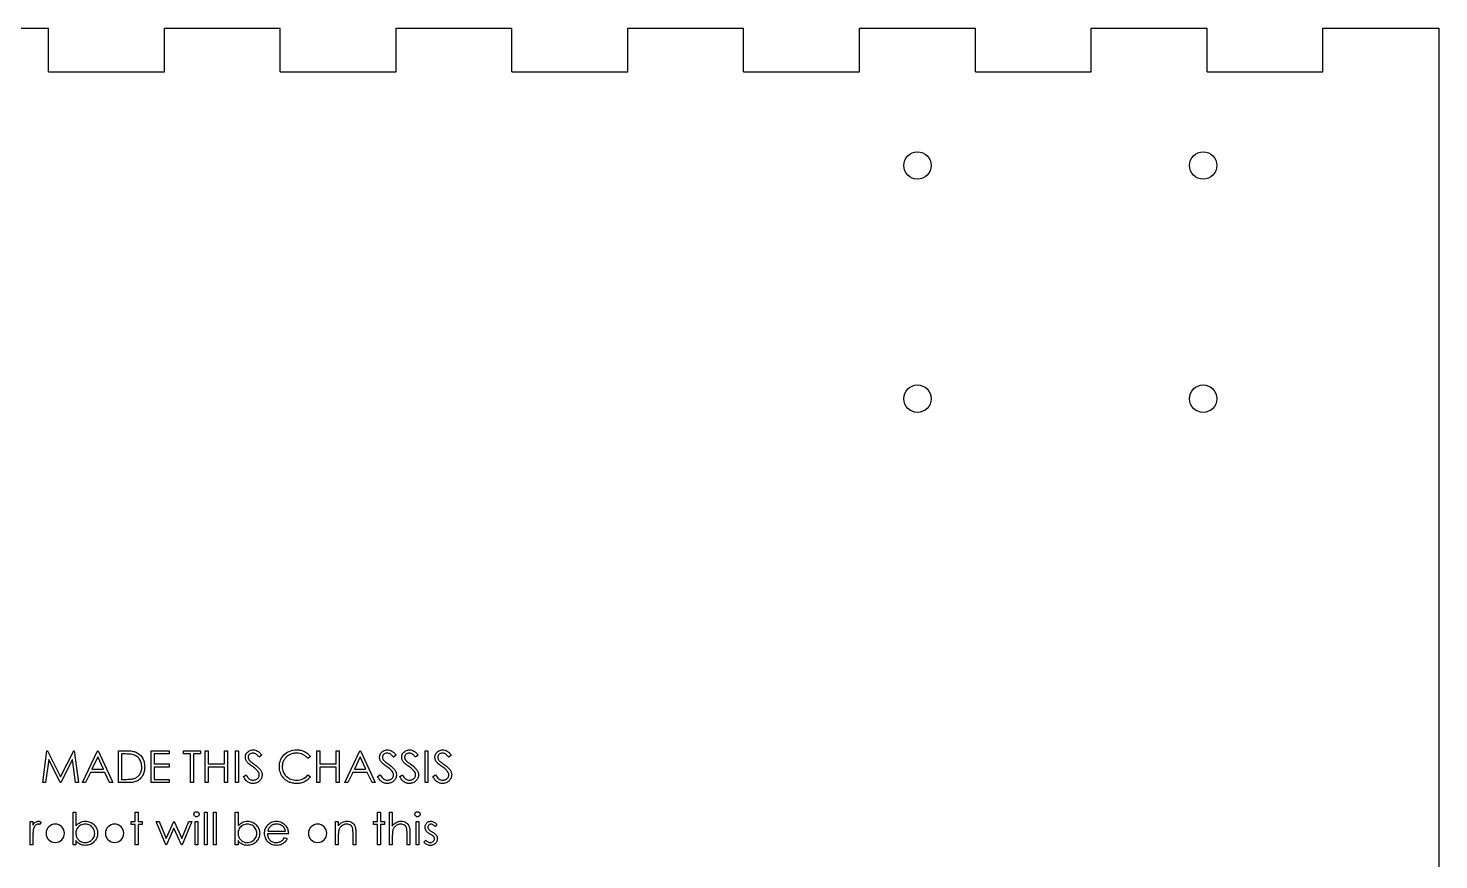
# Model space of a CAD drawing. Header units: inches. Extents: x 0 to 10.5, y -0.8 to 7.2.
# Drawn here: x 4.41 to 10.5, y 3.6 to 7.19 of the extents above; entities that cross this region are included whole.
import ezdxf

# ---------------------------------------------------------------- set-up
doc = ezdxf.new("R2010")
doc.units = ezdxf.units.IN
doc.header["$MEASUREMENT"] = 0

msp = doc.modelspace()

# ---------------------------------------------------------------- linework, layer by layer
at = {"color": 7, "linetype": 'Continuous', "lineweight": 25}
for p, q in [((4, 7.1875), (4.5, 7.1875)), ((4.5, 7), (4.5, 7.1875)), ((5, 7), (5, 7.1875)), ((5, 7.1875), (5.5, 7.1875)), ((5.5, 7), (5.5, 7.1875)), ((6, 7), (6, 7.1875)), ((6, 7.1875), (6.5, 7.1875)), ((6.5, 7), (6.5, 7.1875)), ((7, 7), (7, 7.1875)), ((7, 7.1875), (7.5, 7.1875)), ((7.5, 7), (7.5, 7.1875)), ((8, 7), (8, 7.1875)), ((8, 7.1875), (8.5, 7.1875)), ((8.5, 7), (8.5, 7.1875)), ((9, 7), (9, 7.1875)), ((9, 7.1875), (9.5, 7.1875)), ((9.5, 7), (9.5, 7.1875)), ((10, 7), (10, 7.1875)), ((10, 7.1875), (10.5, 7.1875)), ((10.5, 7.1875), (10.5, -0.1875)), ((4.5, 7), (5, 7)), ((5.5, 7), (6, 7)), ((6.5, 7), (7, 7)), ((7.5, 7), (8, 7)), ((8.5, 7), (9, 7)), ((9.5, 7), (10, 7))]:
    msp.add_line(p, q, dxfattribs=at)
at = {"color": 7, "linetype": 'Continuous'}
for p, q in [((4.5292, 3.7659), (4.5292, 3.7659)), ((4.7853, 3.7659), (4.7853, 3.7659)), ((5.6615, 3.7659), (5.6615, 3.7659))]:
    msp.add_line(p, q, dxfattribs=at)
at = {"color": 7, "linetype": 'Continuous', "flags": 128}
for points in [[(4.4752, 3.9325), (4.4934, 4.0703), (4.4934, 4.0703), (4.4952, 4.0703), (4.4952, 4.0703), (4.5521, 3.9572), (4.5521, 3.9572), (4.6088, 4.0703), (4.6088, 4.0703), (4.6106, 4.0703), (4.6106, 4.0703), (4.6289, 3.9325), (4.6289, 3.9325), (4.6165, 3.9325), (4.6165, 3.9325), (4.6033, 4.0317), (4.6033, 4.0317), (4.5536, 3.9325), (4.5536, 3.9325), (4.5508, 3.9325), (4.5508, 3.9325), (4.5008, 4.0319), (4.5008, 4.0319), (4.4877, 3.9325), (4.4877, 3.9325), (4.4752, 3.9325)], [(4.7137, 4.0703), (4.7773, 3.9325), (4.7773, 3.9325), (4.7639, 3.9325), (4.7639, 3.9325), (4.7435, 3.9767), (4.7435, 3.9767), (4.681, 3.9767), (4.681, 3.9767), (4.6601, 3.9325), (4.6601, 3.9325), (4.6466, 3.9325), (4.6466, 3.9325), (4.7119, 4.0703), (4.7119, 4.0703), (4.7137, 4.0703)], [(4.7127, 4.0434), (4.6877, 3.9908), (4.6877, 3.9908), (4.737, 3.9908), (4.737, 3.9908), (4.7127, 4.0434)], [(4.802, 3.9325), (4.802, 4.0703), (4.802, 4.0703), (4.8299, 4.0703), (4.8299, 4.0703), (4.8371, 4.0702), (4.8439, 4.07), (4.8501, 4.0696), (4.8559, 4.0691), (4.8611, 4.0684), (4.8657, 4.0675), (4.8699, 4.0665), (4.8736, 4.0653), (4.8736, 4.0653), (4.8783, 4.0634), (4.8828, 4.0612), (4.887, 4.0586), (4.891, 4.0557), (4.8946, 4.0525), (4.8981, 4.049), (4.9012, 4.0451), (4.9041, 4.041), (4.9067, 4.0365), (4.9089, 4.0319), (4.9108, 4.027), (4.9123, 4.022), (4.9136, 4.0167), (4.9144, 4.0112), (4.9149, 4.0055), (4.9151, 3.9997), (4.9151, 3.9997), (4.915, 3.9946), (4.9145, 3.9896), (4.9139, 3.9848), (4.9129, 3.9802), (4.9117, 3.9757), (4.9102, 3.9714), (4.9084, 3.9672), (4.9064, 3.9632), (4.9041, 3.9594), (4.9017, 3.9559), (4.8991, 3.9526), (4.8964, 3.9496), (4.8935, 3.9468), (4.8904, 3.9443), (4.8871, 3.942), (4.8837, 3.94), (4.8801, 3.9382), (4.8761, 3.9367), (4.8717, 3.9354), (4.867, 3.9344), (4.862, 3.9335), (4.8566, 3.933), (4.8508, 3.9326), (4.8447, 3.9325), (4.8447, 3.9325), (4.802, 3.9325)], [(4.8144, 3.9466), (4.8302, 3.9466), (4.8302, 3.9466), (4.837, 3.9467), (4.8433, 3.9469), (4.8491, 3.9471), (4.8543, 3.9475), (4.8589, 3.948), (4.863, 3.9486), (4.8666, 3.9493), (4.8696, 3.9501), (4.8696, 3.9501), (4.8734, 3.9515), (4.8769, 3.9531), (4.8803, 3.955), (4.8834, 3.9571), (4.8863, 3.9595), (4.889, 3.9621), (4.8916, 3.9649), (4.8939, 3.9681), (4.8959, 3.9714), (4.8977, 3.9749), (4.8993, 3.9786), (4.9005, 3.9824), (4.9015, 3.9865), (4.9022, 3.9907), (4.9026, 3.9951), (4.9027, 3.9997), (4.9027, 3.9997), (4.9026, 4.0045), (4.9021, 4.0092), (4.9014, 4.0136), (4.9003, 4.0179), (4.899, 4.022), (4.8973, 4.0259), (4.8954, 4.0297), (4.8931, 4.0332), (4.8906, 4.0366), (4.8879, 4.0396), (4.8849, 4.0424), (4.8817, 4.045), (4.8782, 4.0472), (4.8745, 4.0492), (4.8706, 4.0509), (4.8664, 4.0523), (4.8664, 4.0523), (4.863, 4.0532), (4.859, 4.054), (4.8545, 4.0546), (4.8494, 4.0552), (4.8439, 4.0556), (4.8378, 4.0559), (4.8312, 4.0561), (4.8241, 4.0562), (4.8241, 4.0562), (4.8144, 4.0562), (4.8144, 4.0562), (4.8144, 3.9466)], [(4.9434, 4.0703), (5.0211, 4.0703), (5.0211, 4.0703), (5.0211, 4.0562), (5.0211, 4.0562), (4.9557, 4.0562), (4.9557, 4.0562), (4.9557, 4.0138), (4.9557, 4.0138), (5.0211, 4.0138), (5.0211, 4.0138), (5.0211, 3.9996), (5.0211, 3.9996), (4.9557, 3.9996), (4.9557, 3.9996), (4.9557, 3.9466), (4.9557, 3.9466), (5.0211, 3.9466), (5.0211, 3.9466), (5.0211, 3.9325), (5.0211, 3.9325), (4.9434, 3.9325), (4.9434, 3.9325), (4.9434, 4.0703)], [(5.0829, 4.0562), (5.0829, 4.0703), (5.0829, 4.0703), (5.1554, 4.0703), (5.1554, 4.0703), (5.1554, 4.0562), (5.1554, 4.0562), (5.1253, 4.0562), (5.1253, 4.0562), (5.1253, 3.9325), (5.1253, 3.9325), (5.113, 3.9325), (5.113, 3.9325), (5.113, 4.0562), (5.113, 4.0562), (5.0829, 4.0562)], [(5.1766, 4.0703), (5.1889, 4.0703), (5.1889, 4.0703), (5.1889, 4.0138), (5.1889, 4.0138), (5.2596, 4.0138), (5.2596, 4.0138), (5.2596, 4.0703), (5.2596, 4.0703), (5.272, 4.0703), (5.272, 4.0703), (5.272, 3.9325), (5.272, 3.9325), (5.2596, 3.9325), (5.2596, 3.9325), (5.2596, 3.9996), (5.2596, 3.9996), (5.1889, 3.9996), (5.1889, 3.9996), (5.1889, 3.9325), (5.1889, 3.9325), (5.1766, 3.9325), (5.1766, 3.9325), (5.1766, 4.0703)], [(5.3073, 4.0703), (5.3197, 4.0703), (5.3197, 4.0703), (5.3197, 3.9325), (5.3197, 3.9325), (5.3073, 3.9325), (5.3073, 3.9325), (5.3073, 4.0703)], [(5.3409, 3.9591), (5.3525, 3.9661), (5.3525, 3.9661), (5.3558, 3.9607), (5.3593, 3.956), (5.3629, 3.9521), (5.3666, 3.9488), (5.3704, 3.9463), (5.3744, 3.9445), (5.3785, 3.9435), (5.3828, 3.9431), (5.3828, 3.9431), (5.3864, 3.9433), (5.3899, 3.9439), (5.3933, 3.9449), (5.3966, 3.9463), (5.3996, 3.948), (5.4022, 3.9501), (5.4045, 3.9524), (5.4064, 3.9549), (5.4078, 3.9577), (5.4089, 3.9605), (5.4095, 3.9634), (5.4098, 3.9665), (5.4098, 3.9665), (5.4094, 3.9699), (5.4085, 3.9733), (5.407, 3.9766), (5.4048, 3.98), (5.4048, 3.98), (5.4029, 3.9823), (5.4007, 3.9848), (5.3981, 3.9873), (5.3952, 3.9901), (5.3919, 3.9928), (5.3883, 3.9958), (5.3843, 3.9988), (5.38, 4.0019), (5.38, 4.0019), (5.3756, 4.0051), (5.3717, 4.008), (5.3683, 4.0107), (5.3653, 4.0131), (5.3626, 4.0154), (5.3605, 4.0174), (5.3587, 4.0191), (5.3574, 4.0207), (5.3574, 4.0207), (5.3556, 4.0231), (5.354, 4.0256), (5.3527, 4.0282), (5.3516, 4.0308), (5.3508, 4.0334), (5.3502, 4.0361), (5.3498, 4.0389), (5.3497, 4.0417), (5.3497, 4.0417), (5.35, 4.046), (5.3508, 4.0502), (5.3521, 4.0542), (5.354, 4.058), (5.3565, 4.0615), (5.3593, 4.0646), (5.3626, 4.0673), (5.3664, 4.0696), (5.3704, 4.0714), (5.3747, 4.0728), (5.3791, 4.0736), (5.3836, 4.0738), (5.3836, 4.0738), (5.3885, 4.0735), (5.3932, 4.0726), (5.3977, 4.071), (5.4021, 4.0688), (5.4043, 4.0675), (5.4065, 4.0658), (5.4087, 4.0639), (5.411, 4.0618), (5.4133, 4.0593), (5.4156, 4.0567), (5.418, 4.0537), (5.4204, 4.0505), (5.4204, 4.0505), (5.4092, 4.042), (5.4092, 4.042), (5.4071, 4.0446), (5.4052, 4.047), (5.4033, 4.0491), (5.4015, 4.051), (5.3998, 4.0526), (5.3981, 4.0541), (5.3965, 4.0553), (5.395, 4.0562), (5.392, 4.0578), (5.3889, 4.0588), (5.3857, 4.0595), (5.3823, 4.0597), (5.3823, 4.0597), (5.378, 4.0594), (5.3742, 4.0584), (5.3707, 4.0569), (5.3677, 4.0546), (5.3652, 4.052), (5.3635, 4.049), (5.3624, 4.0458), (5.3621, 4.0423), (5.3621, 4.0423), (5.3622, 4.04), (5.3626, 4.0379), (5.3631, 4.0357), (5.364, 4.0336), (5.3652, 4.0314), (5.3667, 4.0292), (5.3687, 4.0269), (5.3711, 4.0244), (5.3711, 4.0244), (5.372, 4.0236), (5.3733, 4.0226), (5.3751, 4.0213), (5.3772, 4.0197), (5.3797, 4.0178), (5.3826, 4.0158), (5.3859, 4.0134), (5.3897, 4.0107), (5.3897, 4.0107), (5.3941, 4.0074), (5.3982, 4.0043), (5.402, 4.0012), (5.4053, 3.9982), (5.4083, 3.9953), (5.411, 3.9925), (5.4133, 3.9897), (5.4152, 3.9871), (5.4182, 3.9819), (5.4204, 3.9767), (5.4217, 3.9715), (5.4221, 3.9663), (5.4221, 3.9663), (5.422, 3.9626), (5.4214, 3.959), (5.4205, 3.9555), (5.4192, 3.9522), (5.4176, 3.949), (5.4157, 3.9459), (5.4133, 3.9429), (5.4106, 3.9401), (5.4077, 3.9375), (5.4046, 3.9352), (5.4013, 3.9333), (5.3979, 3.9318), (5.3944, 3.9305), (5.3907, 3.9297), (5.3868, 3.9291), (5.3828, 3.929), (5.3828, 3.929), (5.3796, 3.9291), (5.3766, 3.9294), (5.3736, 3.9299), (5.3707, 3.9307), (5.3679, 3.9317), (5.3651, 3.9329), (5.3624, 3.9343), (5.3598, 3.9359), (5.3573, 3.9378), (5.3548, 3.94), (5.3523, 3.9424), (5.3499, 3.9452), (5.3476, 3.9482), (5.3453, 3.9515), (5.3431, 3.9552), (5.3409, 3.9591)], [(5.6306, 4.045), (5.6198, 4.0367), (5.6198, 4.0367), (5.6174, 4.0395), (5.615, 4.042), (5.6124, 4.0444), (5.6097, 4.0467), (5.6069, 4.0487), (5.604, 4.0506), (5.601, 4.0523), (5.5978, 4.0538), (5.5912, 4.0564), (5.5844, 4.0582), (5.5772, 4.0593), (5.5697, 4.0597), (5.5697, 4.0597), (5.5655, 4.0596), (5.5615, 4.0592), (5.5575, 4.0586), (5.5536, 4.0577), (5.5497, 4.0566), (5.5459, 4.0553), (5.5423, 4.0537), (5.5387, 4.0519), (5.5352, 4.0498), (5.5319, 4.0476), (5.5289, 4.0453), (5.526, 4.0427), (5.5233, 4.04), (5.5209, 4.0371), (5.5186, 4.0341), (5.5165, 4.0309), (5.5147, 4.0275), (5.5131, 4.0241), (5.5117, 4.0206), (5.5106, 4.0169), (5.5098, 4.0131), (5.5092, 4.0093), (5.5088, 4.0053), (5.5087, 4.0013), (5.5087, 4.0013), (5.509, 3.9952), (5.5098, 3.9893), (5.5111, 3.9838), (5.5131, 3.9785), (5.5155, 3.9734), (5.5186, 3.9686), (5.5221, 3.964), (5.5262, 3.9597), (5.5308, 3.9559), (5.5356, 3.9525), (5.5407, 3.9496), (5.5461, 3.9473), (5.5518, 3.9454), (5.5577, 3.9441), (5.564, 3.9433), (5.5705, 3.9431), (5.5705, 3.9431), (5.5777, 3.9435), (5.5846, 3.9445), (5.5912, 3.9463), (5.5976, 3.9488), (5.6036, 3.9521), (5.6093, 3.956), (5.6147, 3.9607), (5.6198, 3.9661), (5.6198, 3.9661), (5.6306, 3.9579), (5.6306, 3.9579), (5.6279, 3.9545), (5.6251, 3.9514), (5.6222, 3.9484), (5.619, 3.9456), (5.6158, 3.943), (5.6123, 3.9407), (5.6087, 3.9385), (5.6049, 3.9365), (5.601, 3.9347), (5.597, 3.9332), (5.5929, 3.9319), (5.5887, 3.9308), (5.5843, 3.93), (5.5799, 3.9294), (5.5753, 3.9291), (5.5706, 3.929), (5.5706, 3.929), (5.5662, 3.929), (5.5618, 3.9294), (5.5576, 3.9298), (5.5536, 3.9305), (5.5496, 3.9313), (5.5458, 3.9324), (5.542, 3.9336), (5.5384, 3.935), (5.5349, 3.9366), (5.5315, 3.9384), (5.5283, 3.9404), (5.5251, 3.9425), (5.5221, 3.9449), (5.5192, 3.9474), (5.5164, 3.9501), (5.5138, 3.9531), (5.5138, 3.9531), (5.5097, 3.9583), (5.5061, 3.9638), (5.5031, 3.9695), (5.5007, 3.9755), (5.4988, 3.9818), (5.4974, 3.9883), (5.4966, 3.9951), (5.4963, 4.0022), (5.4963, 4.0022), (5.4966, 4.0096), (5.4976, 4.0167), (5.4993, 4.0236), (5.5016, 4.0301), (5.5046, 4.0363), (5.5082, 4.0422), (5.5125, 4.0478), (5.5175, 4.0532), (5.5229, 4.058), (5.5287, 4.0622), (5.5348, 4.0657), (5.5413, 4.0687), (5.5481, 4.0709), (5.5552, 4.0725), (5.5627, 4.0735), (5.5705, 4.0738), (5.5705, 4.0738), (5.5752, 4.0737), (5.5798, 4.0734), (5.5843, 4.0728), (5.5887, 4.0719), (5.593, 4.0709), (5.5972, 4.0695), (5.6012, 4.068), (5.6052, 4.0662), (5.6089, 4.0643), (5.6126, 4.0621), (5.616, 4.0597), (5.6193, 4.0572), (5.6224, 4.0544), (5.6253, 4.0515), (5.628, 4.0483), (5.6306, 4.045)], [(5.6588, 4.0703), (5.6712, 4.0703), (5.6712, 4.0703), (5.6712, 4.0138), (5.6712, 4.0138), (5.7419, 4.0138), (5.7419, 4.0138), (5.7419, 4.0703), (5.7419, 4.0703), (5.7542, 4.0703), (5.7542, 4.0703), (5.7542, 3.9325), (5.7542, 3.9325), (5.7419, 3.9325), (5.7419, 3.9325), (5.7419, 3.9996), (5.7419, 3.9996), (5.6712, 3.9996), (5.6712, 3.9996), (5.6712, 3.9325), (5.6712, 3.9325), (5.6588, 3.9325), (5.6588, 3.9325), (5.6588, 4.0703)], [(5.8461, 4.0703), (5.9097, 3.9325), (5.9097, 3.9325), (5.8963, 3.9325), (5.8963, 3.9325), (5.8759, 3.9767), (5.8759, 3.9767), (5.8134, 3.9767), (5.8134, 3.9767), (5.7925, 3.9325), (5.7925, 3.9325), (5.779, 3.9325), (5.779, 3.9325), (5.8443, 4.0703), (5.8443, 4.0703), (5.8461, 4.0703)], [(5.8451, 4.0434), (5.8201, 3.9908), (5.8201, 3.9908), (5.8694, 3.9908), (5.8694, 3.9908), (5.8451, 4.0434)], [(5.9203, 3.9591), (5.9319, 3.9661), (5.9319, 3.9661), (5.9353, 3.9607), (5.9387, 3.956), (5.9423, 3.9521), (5.9461, 3.9488), (5.9499, 3.9463), (5.9539, 3.9445), (5.958, 3.9435), (5.9622, 3.9431), (5.9622, 3.9431), (5.9658, 3.9433), (5.9693, 3.9439), (5.9727, 3.9449), (5.976, 3.9463), (5.979, 3.948), (5.9817, 3.9501), (5.984, 3.9524), (5.9858, 3.9549), (5.9873, 3.9577), (5.9884, 3.9605), (5.989, 3.9634), (5.9892, 3.9665), (5.9892, 3.9665), (5.9889, 3.9699), (5.988, 3.9733), (5.9864, 3.9766), (5.9843, 3.98), (5.9843, 3.98), (5.9824, 3.9823), (5.9802, 3.9848), (5.9776, 3.9873), (5.9747, 3.9901), (5.9714, 3.9928), (5.9678, 3.9958), (5.9637, 3.9988), (5.9594, 4.0019), (5.9594, 4.0019), (5.9551, 4.0051), (5.9512, 4.008), (5.9477, 4.0107), (5.9447, 4.0131), (5.9421, 4.0154), (5.9399, 4.0174), (5.9382, 4.0191), (5.9368, 4.0207), (5.9368, 4.0207), (5.935, 4.0231), (5.9335, 4.0256), (5.9321, 4.0282), (5.9311, 4.0308), (5.9302, 4.0334), (5.9296, 4.0361), (5.9292, 4.0389), (5.9291, 4.0417), (5.9291, 4.0417), (5.9294, 4.046), (5.9302, 4.0502), (5.9316, 4.0542), (5.9335, 4.058), (5.9359, 4.0615), (5.9388, 4.0646), (5.9421, 4.0673), (5.9458, 4.0696), (5.9499, 4.0714), (5.9541, 4.0728), (5.9585, 4.0736), (5.9631, 4.0738), (5.9631, 4.0738), (5.9679, 4.0735), (5.9727, 4.0726), (5.9772, 4.071), (5.9816, 4.0688), (5.9838, 4.0675), (5.9859, 4.0658), (5.9882, 4.0639), (5.9904, 4.0618), (5.9927, 4.0593), (5.9951, 4.0567), (5.9974, 4.0537), (5.9998, 4.0505), (5.9998, 4.0505), (5.9886, 4.042), (5.9886, 4.042), (5.9866, 4.0446), (5.9846, 4.047), (5.9827, 4.0491), (5.9809, 4.051), (5.9792, 4.0526), (5.9775, 4.0541), (5.9759, 4.0553), (5.9745, 4.0562), (5.9715, 4.0578), (5.9684, 4.0588), (5.9651, 4.0595), (5.9617, 4.0597), (5.9617, 4.0597), (5.9575, 4.0594), (5.9536, 4.0584), (5.9502, 4.0569), (5.9472, 4.0546), (5.9447, 4.052), (5.9429, 4.049), (5.9419, 4.0458), (5.9415, 4.0423), (5.9415, 4.0423), (5.9416, 4.04), (5.942, 4.0379), (5.9426, 4.0357), (5.9434, 4.0336), (5.9446, 4.0314), (5.9462, 4.0292), (5.9482, 4.0269), (5.9506, 4.0244), (5.9506, 4.0244), (5.9515, 4.0236), (5.9528, 4.0226), (5.9545, 4.0213), (5.9566, 4.0197), (5.9591, 4.0178), (5.9621, 4.0158), (5.9654, 4.0134), (5.9691, 4.0107), (5.9691, 4.0107), (5.9736, 4.0074), (5.9777, 4.0043), (5.9814, 4.0012), (5.9848, 3.9982), (5.9878, 3.9953), (5.9904, 3.9925), (5.9927, 3.9897), (5.9946, 3.9871), (5.9977, 3.9819), (5.9998, 3.9767), (6.0011, 3.9715), (6.0016, 3.9663), (6.0016, 3.9663), (6.0014, 3.9626), (6.0008, 3.959), (6, 3.9555), (5.9987, 3.9522), (5.9971, 3.949), (5.9951, 3.9459), (5.9928, 3.9429), (5.9901, 3.9401), (5.9871, 3.9375), (5.984, 3.9352), (5.9808, 3.9333), (5.9774, 3.9318), (5.9738, 3.9305), (5.9701, 3.9297), (5.9662, 3.9291), (5.9622, 3.929), (5.9622, 3.929), (5.9591, 3.9291), (5.956, 3.9294), (5.953, 3.9299), (5.9501, 3.9307), (5.9473, 3.9317), (5.9446, 3.9329), (5.9419, 3.9343), (5.9393, 3.9359), (5.9367, 3.9378), (5.9342, 3.94), (5.9318, 3.9424), (5.9294, 3.9452), (5.927, 3.9482), (5.9247, 3.9515), (5.9225, 3.9552), (5.9203, 3.9591)], [(6.0157, 3.9591), (6.0273, 3.9661), (6.0273, 3.9661), (6.0307, 3.9607), (6.0341, 3.956), (6.0377, 3.9521), (6.0415, 3.9488), (6.0453, 3.9463), (6.0493, 3.9445), (6.0534, 3.9435), (6.0576, 3.9431), (6.0576, 3.9431), (6.0612, 3.9433), (6.0647, 3.9439), (6.0681, 3.9449), (6.0714, 3.9463), (6.0744, 3.948), (6.0771, 3.9501), (6.0794, 3.9524), (6.0812, 3.9549), (6.0827, 3.9577), (6.0838, 3.9605), (6.0844, 3.9634), (6.0846, 3.9665), (6.0846, 3.9665), (6.0843, 3.9699), (6.0834, 3.9733), (6.0818, 3.9766), (6.0797, 3.98), (6.0797, 3.98), (6.0778, 3.9823), (6.0756, 3.9848), (6.073, 3.9873), (6.07, 3.9901), (6.0668, 3.9928), (6.0631, 3.9958), (6.0591, 3.9988), (6.0548, 4.0019), (6.0548, 4.0019), (6.0505, 4.0051), (6.0466, 4.008), (6.0431, 4.0107), (6.0401, 4.0131), (6.0375, 4.0154), (6.0353, 4.0174), (6.0336, 4.0191), (6.0322, 4.0207), (6.0322, 4.0207), (6.0304, 4.0231), (6.0289, 4.0256), (6.0275, 4.0282), (6.0265, 4.0308), (6.0256, 4.0334), (6.025, 4.0361), (6.0246, 4.0389), (6.0245, 4.0417), (6.0245, 4.0417), (6.0248, 4.046), (6.0256, 4.0502), (6.027, 4.0542), (6.0289, 4.058), (6.0313, 4.0615), (6.0342, 4.0646), (6.0375, 4.0673), (6.0412, 4.0696), (6.0453, 4.0714), (6.0495, 4.0728), (6.0539, 4.0736), (6.0585, 4.0738), (6.0585, 4.0738), (6.0633, 4.0735), (6.0681, 4.0726), (6.0726, 4.071), (6.077, 4.0688), (6.0792, 4.0675), (6.0813, 4.0658), (6.0836, 4.0639), (6.0858, 4.0618), (6.0881, 4.0593), (6.0904, 4.0567), (6.0928, 4.0537), (6.0952, 4.0505), (6.0952, 4.0505), (6.084, 4.042), (6.084, 4.042), (6.082, 4.0446), (6.08, 4.047), (6.0781, 4.0491), (6.0763, 4.051), (6.0746, 4.0526), (6.0729, 4.0541), (6.0713, 4.0553), (6.0699, 4.0562), (6.0669, 4.0578), (6.0638, 4.0588), (6.0605, 4.0595), (6.0571, 4.0597), (6.0571, 4.0597), (6.0529, 4.0594), (6.049, 4.0584), (6.0456, 4.0569), (6.0426, 4.0546), (6.0401, 4.052), (6.0383, 4.049), (6.0373, 4.0458), (6.0369, 4.0423), (6.0369, 4.0423), (6.037, 4.04), (6.0374, 4.0379), (6.038, 4.0357), (6.0388, 4.0336), (6.04, 4.0314), (6.0416, 4.0292), (6.0436, 4.0269), (6.046, 4.0244), (6.046, 4.0244), (6.0469, 4.0236), (6.0482, 4.0226), (6.0499, 4.0213), (6.052, 4.0197), (6.0545, 4.0178), (6.0575, 4.0158), (6.0608, 4.0134), (6.0645, 4.0107), (6.0645, 4.0107), (6.069, 4.0074), (6.0731, 4.0043), (6.0768, 4.0012), (6.0802, 3.9982), (6.0832, 3.9953), (6.0858, 3.9925), (6.0881, 3.9897), (6.09, 3.9871), (6.0931, 3.9819), (6.0952, 3.9767), (6.0965, 3.9715), (6.097, 3.9663), (6.097, 3.9663), (6.0968, 3.9626), (6.0962, 3.959), (6.0954, 3.9555), (6.0941, 3.9522), (6.0925, 3.949), (6.0905, 3.9459), (6.0882, 3.9429), (6.0855, 3.9401), (6.0825, 3.9375), (6.0794, 3.9352), (6.0762, 3.9333), (6.0728, 3.9318), (6.0692, 3.9305), (6.0655, 3.9297), (6.0616, 3.9291), (6.0576, 3.929), (6.0576, 3.929), (6.0545, 3.9291), (6.0514, 3.9294), (6.0484, 3.9299), (6.0455, 3.9307), (6.0427, 3.9317), (6.04, 3.9329), (6.0373, 3.9343), (6.0347, 3.9359), (6.0321, 3.9378), (6.0296, 3.94), (6.0272, 3.9424), (6.0248, 3.9452), (6.0224, 3.9482), (6.0201, 3.9515), (6.0179, 3.9552), (6.0157, 3.9591)], [(6.1252, 4.0703), (6.1376, 4.0703), (6.1376, 4.0703), (6.1376, 3.9325), (6.1376, 3.9325), (6.1252, 3.9325), (6.1252, 3.9325), (6.1252, 4.0703)], [(6.1588, 3.9591), (6.1704, 3.9661), (6.1704, 3.9661), (6.1738, 3.9607), (6.1772, 3.956), (6.1808, 3.9521), (6.1845, 3.9488), (6.1884, 3.9463), (6.1924, 3.9445), (6.1965, 3.9435), (6.2007, 3.9431), (6.2007, 3.9431), (6.2043, 3.9433), (6.2078, 3.9439), (6.2112, 3.9449), (6.2145, 3.9463), (6.2175, 3.948), (6.2202, 3.9501), (6.2224, 3.9524), (6.2243, 3.9549), (6.2258, 3.9577), (6.2269, 3.9605), (6.2275, 3.9634), (6.2277, 3.9665), (6.2277, 3.9665), (6.2274, 3.9699), (6.2264, 3.9733), (6.2249, 3.9766), (6.2227, 3.98), (6.2227, 3.98), (6.2209, 3.9823), (6.2187, 3.9848), (6.2161, 3.9873), (6.2131, 3.9901), (6.2099, 3.9928), (6.2062, 3.9958), (6.2022, 3.9988), (6.1979, 4.0019), (6.1979, 4.0019), (6.1936, 4.0051), (6.1897, 4.008), (6.1862, 4.0107), (6.1832, 4.0131), (6.1806, 4.0154), (6.1784, 4.0174), (6.1767, 4.0191), (6.1753, 4.0207), (6.1753, 4.0207), (6.1735, 4.0231), (6.172, 4.0256), (6.1706, 4.0282), (6.1696, 4.0308), (6.1687, 4.0334), (6.1681, 4.0361), (6.1677, 4.0389), (6.1676, 4.0417), (6.1676, 4.0417), (6.1679, 4.046), (6.1687, 4.0502), (6.1701, 4.0542), (6.172, 4.058), (6.1744, 4.0615), (6.1773, 4.0646), (6.1806, 4.0673), (6.1843, 4.0696), (6.1884, 4.0714), (6.1926, 4.0728), (6.197, 4.0736), (6.2016, 4.0738), (6.2016, 4.0738), (6.2064, 4.0735), (6.2112, 4.0726), (6.2157, 4.071), (6.2201, 4.0688), (6.2223, 4.0675), (6.2244, 4.0658), (6.2267, 4.0639), (6.2289, 4.0618), (6.2312, 4.0593), (6.2335, 4.0567), (6.2359, 4.0537), (6.2383, 4.0505), (6.2383, 4.0505), (6.2271, 4.042), (6.2271, 4.042), (6.2251, 4.0446), (6.2231, 4.047), (6.2212, 4.0491), (6.2194, 4.051), (6.2177, 4.0526), (6.216, 4.0541), (6.2144, 4.0553), (6.213, 4.0562), (6.21, 4.0578), (6.2068, 4.0588), (6.2036, 4.0595), (6.2002, 4.0597), (6.2002, 4.0597), (6.1959, 4.0594), (6.1921, 4.0584), (6.1887, 4.0569), (6.1857, 4.0546), (6.1832, 4.052), (6.1814, 4.049), (6.1804, 4.0458), (6.18, 4.0423), (6.18, 4.0423), (6.1801, 4.04), (6.1805, 4.0379), (6.1811, 4.0357), (6.1819, 4.0336), (6.1831, 4.0314), (6.1847, 4.0292), (6.1867, 4.0269), (6.1891, 4.0244), (6.1891, 4.0244), (6.19, 4.0236), (6.1913, 4.0226), (6.193, 4.0213), (6.1951, 4.0197), (6.1976, 4.0178), (6.2006, 4.0158), (6.2039, 4.0134), (6.2076, 4.0107), (6.2076, 4.0107), (6.2121, 4.0074), (6.2162, 4.0043), (6.2199, 4.0012), (6.2233, 3.9982), (6.2263, 3.9953), (6.2289, 3.9925), (6.2312, 3.9897), (6.2331, 3.9871), (6.2362, 3.9819), (6.2383, 3.9767), (6.2396, 3.9715), (6.2401, 3.9663), (6.2401, 3.9663), (6.2399, 3.9626), (6.2393, 3.959), (6.2385, 3.9555), (6.2372, 3.9522), (6.2356, 3.949), (6.2336, 3.9459), (6.2313, 3.9429), (6.2286, 3.9401), (6.2256, 3.9375), (6.2225, 3.9352), (6.2193, 3.9333), (6.2159, 3.9318), (6.2123, 3.9305), (6.2086, 3.9297), (6.2047, 3.9291), (6.2007, 3.929), (6.2007, 3.929), (6.1976, 3.9291), (6.1945, 3.9294), (6.1915, 3.9299), (6.1886, 3.9307), (6.1858, 3.9317), (6.1831, 3.9329), (6.1804, 3.9343), (6.1778, 3.9359), (6.1752, 3.9378), (6.1727, 3.94), (6.1703, 3.9424), (6.1679, 3.9452), (6.1655, 3.9482), (6.1632, 3.9515), (6.161, 3.9552), (6.1588, 3.9591)], [(4.6059, 3.6635), (4.6059, 3.8048), (4.6059, 3.8048), (4.6183, 3.8048), (4.6183, 3.8048), (4.6183, 3.7459), (4.6183, 3.7459), (4.6226, 3.7506), (4.6271, 3.7547), (4.6319, 3.7581), (4.6369, 3.7609), (4.6421, 3.7631), (4.6476, 3.7647), (4.6534, 3.7656), (4.6594, 3.7659), (4.6594, 3.7659), (4.6647, 3.7657), (4.6699, 3.765), (4.6748, 3.7638), (4.6796, 3.7621), (4.6841, 3.76), (4.6885, 3.7573), (4.6926, 3.7543), (4.6965, 3.7507), (4.7002, 3.7468), (4.7033, 3.7426), (4.7059, 3.7383), (4.7081, 3.7338), (4.7098, 3.7291), (4.711, 3.7241), (4.7117, 3.719), (4.7119, 3.7136), (4.7119, 3.7136), (4.7117, 3.7084), (4.711, 3.7033), (4.7098, 3.6984), (4.7081, 3.6937), (4.7059, 3.6892), (4.7032, 3.6849), (4.7, 3.6808), (4.6964, 3.6769), (4.6924, 3.6734), (4.6882, 3.6703), (4.6839, 3.6676), (4.6793, 3.6655), (4.6745, 3.6638), (4.6695, 3.6626), (4.6644, 3.662), (4.659, 3.6617), (4.659, 3.6617), (4.6529, 3.662), (4.647, 3.6629), (4.6415, 3.6645), (4.6363, 3.6666), (4.6313, 3.6694), (4.6267, 3.6729), (4.6224, 3.6772), (4.6183, 3.6821), (4.6183, 3.6821), (4.6183, 3.6635), (4.6183, 3.6635), (4.6059, 3.6635)], [(4.8745, 3.8048), (4.8868, 3.8048), (4.8868, 3.8048), (4.8868, 3.7642), (4.8868, 3.7642), (4.9045, 3.7642), (4.9045, 3.7642), (4.9045, 3.7518), (4.9045, 3.7518), (4.8868, 3.7518), (4.8868, 3.7518), (4.8868, 3.6635), (4.8868, 3.6635), (4.8745, 3.6635), (4.8745, 3.6635), (4.8745, 3.7518), (4.8745, 3.7518), (4.8568, 3.7518), (4.8568, 3.7518), (4.8568, 3.7642), (4.8568, 3.7642), (4.8745, 3.7642), (4.8745, 3.7642), (4.8745, 3.8048)], [(5.1385, 3.8066), (5.1408, 3.8064), (5.1429, 3.8058), (5.1449, 3.8048), (5.1467, 3.8034), (5.1482, 3.8018), (5.1492, 3.8), (5.1498, 3.798), (5.1501, 3.7959), (5.1501, 3.7959), (5.1498, 3.7938), (5.1492, 3.7919), (5.1482, 3.7901), (5.1467, 3.7885), (5.1449, 3.7871), (5.1429, 3.7861), (5.1408, 3.7856), (5.1385, 3.7854), (5.1385, 3.7854), (5.1363, 3.7856), (5.1342, 3.7861), (5.1322, 3.7871), (5.1305, 3.7885), (5.129, 3.7901), (5.128, 3.7919), (5.1273, 3.7938), (5.1271, 3.7959), (5.1271, 3.7959), (5.1273, 3.798), (5.128, 3.8), (5.129, 3.8018), (5.1305, 3.8034), (5.1322, 3.8048), (5.1342, 3.8058), (5.1363, 3.8064), (5.1385, 3.8066)], [(5.173, 3.8048), (5.1854, 3.8048), (5.1854, 3.8048), (5.1854, 3.6635), (5.1854, 3.6635), (5.173, 3.6635), (5.173, 3.6635), (5.173, 3.8048)], [(5.2119, 3.8048), (5.2243, 3.8048), (5.2243, 3.8048), (5.2243, 3.6635), (5.2243, 3.6635), (5.2119, 3.6635), (5.2119, 3.6635), (5.2119, 3.8048)], [(5.3055, 3.6635), (5.3055, 3.8048), (5.3055, 3.8048), (5.3179, 3.8048), (5.3179, 3.8048), (5.3179, 3.7459), (5.3179, 3.7459), (5.3222, 3.7506), (5.3267, 3.7547), (5.3314, 3.7581), (5.3364, 3.7609), (5.3417, 3.7631), (5.3472, 3.7647), (5.353, 3.7656), (5.359, 3.7659), (5.359, 3.7659), (5.3643, 3.7657), (5.3695, 3.765), (5.3744, 3.7638), (5.3791, 3.7621), (5.3837, 3.76), (5.388, 3.7573), (5.3922, 3.7543), (5.3961, 3.7507), (5.3997, 3.7468), (5.4029, 3.7426), (5.4055, 3.7383), (5.4077, 3.7338), (5.4094, 3.7291), (5.4106, 3.7241), (5.4113, 3.719), (5.4115, 3.7136), (5.4115, 3.7136), (5.4113, 3.7084), (5.4106, 3.7033), (5.4093, 3.6984), (5.4076, 3.6937), (5.4054, 3.6892), (5.4028, 3.6849), (5.3996, 3.6808), (5.396, 3.6769), (5.392, 3.6734), (5.3878, 3.6703), (5.3834, 3.6676), (5.3789, 3.6655), (5.3741, 3.6638), (5.3691, 3.6626), (5.3639, 3.662), (5.3586, 3.6617), (5.3586, 3.6617), (5.3524, 3.662), (5.3466, 3.6629), (5.3411, 3.6645), (5.3359, 3.6666), (5.3309, 3.6694), (5.3263, 3.6729), (5.3219, 3.6772), (5.3179, 3.6821), (5.3179, 3.6821), (5.3179, 3.6635), (5.3179, 3.6635), (5.3055, 3.6635)], [(5.9203, 3.8048), (5.9327, 3.8048), (5.9327, 3.8048), (5.9327, 3.7642), (5.9327, 3.7642), (5.9503, 3.7642), (5.9503, 3.7642), (5.9503, 3.7518), (5.9503, 3.7518), (5.9327, 3.7518), (5.9327, 3.7518), (5.9327, 3.6635), (5.9327, 3.6635), (5.9203, 3.6635), (5.9203, 3.6635), (5.9203, 3.7518), (5.9203, 3.7518), (5.9026, 3.7518), (5.9026, 3.7518), (5.9026, 3.7642), (5.9026, 3.7642), (5.9203, 3.7642), (5.9203, 3.7642), (5.9203, 3.8048)], [(5.9715, 3.8048), (5.9839, 3.8048), (5.9839, 3.8048), (5.9839, 3.7451), (5.9839, 3.7451), (5.988, 3.75), (5.9923, 3.7543), (5.9968, 3.7578), (6.0015, 3.7607), (6.0063, 3.763), (6.0114, 3.7646), (6.0167, 3.7656), (6.0222, 3.7659), (6.0222, 3.7659), (6.0278, 3.7656), (6.033, 3.7645), (6.0379, 3.7627), (6.0425, 3.7602), (6.0467, 3.7572), (6.0503, 3.7536), (6.0532, 3.7495), (6.0556, 3.745), (6.0566, 3.7424), (6.0575, 3.7395), (6.0582, 3.7362), (6.0588, 3.7326), (6.0593, 3.7287), (6.0596, 3.7244), (6.0598, 3.7198), (6.0599, 3.7149), (6.0599, 3.7149), (6.0599, 3.6635), (6.0599, 3.6635), (6.0475, 3.6635), (6.0475, 3.6635), (6.0475, 3.7108), (6.0475, 3.7108), (6.0475, 3.715), (6.0474, 3.7187), (6.0473, 3.7221), (6.0471, 3.7252), (6.0469, 3.7278), (6.0467, 3.7302), (6.0464, 3.7321), (6.0461, 3.7337), (6.0461, 3.7337), (6.0446, 3.7384), (6.0426, 3.7424), (6.0401, 3.7458), (6.0371, 3.7486), (6.0336, 3.7508), (6.0296, 3.7523), (6.0251, 3.7533), (6.02, 3.7536), (6.02, 3.7536), (6.0171, 3.7535), (6.0142, 3.7531), (6.0113, 3.7525), (6.0086, 3.7517), (6.0059, 3.7506), (6.0033, 3.7493), (6.0008, 3.7477), (5.9984, 3.7459), (5.9961, 3.7439), (5.994, 3.7418), (5.9922, 3.7396), (5.9905, 3.7373), (5.989, 3.7349), (5.9877, 3.7323), (5.9867, 3.7297), (5.9858, 3.7269), (5.9858, 3.7269), (5.9854, 3.7249), (5.985, 3.7225), (5.9846, 3.7197), (5.9844, 3.7165), (5.9842, 3.7129), (5.984, 3.709), (5.9839, 3.7046), (5.9839, 3.6999), (5.9839, 3.6999), (5.9839, 3.6635), (5.9839, 3.6635), (5.9715, 3.6635), (5.9715, 3.6635), (5.9715, 3.8048)], [(6.0925, 3.8066), (6.0948, 3.8064), (6.0969, 3.8058), (6.0989, 3.8048), (6.1006, 3.8034), (6.1021, 3.8018), (6.1032, 3.8), (6.1038, 3.798), (6.104, 3.7959), (6.104, 3.7959), (6.1038, 3.7938), (6.1032, 3.7919), (6.1021, 3.7901), (6.1006, 3.7885), (6.0989, 3.7871), (6.0969, 3.7861), (6.0948, 3.7856), (6.0925, 3.7854), (6.0925, 3.7854), (6.0902, 3.7856), (6.0882, 3.7861), (6.0862, 3.7871), (6.0844, 3.7885), (6.083, 3.7901), (6.0819, 3.7919), (6.0813, 3.7938), (6.0811, 3.7959), (6.0811, 3.7959), (6.0813, 3.798), (6.0819, 3.8), (6.083, 3.8018), (6.0844, 3.8034), (6.0862, 3.8048), (6.0882, 3.8058), (6.0902, 3.8064), (6.0925, 3.8066)], [(4.4205, 3.7642), (4.4328, 3.7642), (4.4328, 3.7642), (4.4328, 3.7493), (4.4328, 3.7493), (4.4356, 3.7534), (4.4385, 3.7569), (4.4415, 3.7598), (4.4445, 3.762), (4.4476, 3.7637), (4.4508, 3.765), (4.4541, 3.7657), (4.4574, 3.7659), (4.4574, 3.7659), (4.46, 3.7657), (4.4626, 3.7651), (4.4653, 3.764), (4.4682, 3.7625), (4.4682, 3.7625), (4.4614, 3.7518), (4.4614, 3.7518), (4.4596, 3.7525), (4.4579, 3.7531), (4.4564, 3.7535), (4.455, 3.7536), (4.455, 3.7536), (4.4521, 3.7532), (4.4492, 3.7522), (4.4463, 3.7506), (4.4435, 3.7483), (4.4421, 3.7469), (4.4409, 3.7453), (4.4397, 3.7435), (4.4386, 3.7415), (4.4376, 3.7394), (4.4367, 3.7371), (4.4358, 3.7345), (4.435, 3.7319), (4.435, 3.7319), (4.4345, 3.7295), (4.4341, 3.7265), (4.4337, 3.723), (4.4334, 3.719), (4.4331, 3.7144), (4.433, 3.7092), (4.4328, 3.7036), (4.4328, 3.6973), (4.4328, 3.6973), (4.4328, 3.6635), (4.4328, 3.6635), (4.4205, 3.6635), (4.4205, 3.6635), (4.4205, 3.7642)], [(4.6589, 3.6741), (4.6643, 3.6744), (4.6695, 3.6754), (4.6745, 3.677), (4.6792, 3.6793), (4.6836, 3.6821), (4.6876, 3.6855), (4.6911, 3.6894), (4.6941, 3.6938), (4.6965, 3.6986), (4.6982, 3.7035), (4.6992, 3.7085), (4.6996, 3.7136), (4.6996, 3.7136), (4.6992, 3.7188), (4.6982, 3.7238), (4.6964, 3.7288), (4.694, 3.7336), (4.691, 3.738), (4.6875, 3.742), (4.6835, 3.7454), (4.6791, 3.7483), (4.6743, 3.7506), (4.6694, 3.7522), (4.6643, 3.7532), (4.6591, 3.7536), (4.6591, 3.7536), (4.6537, 3.7532), (4.6485, 3.7522), (4.6435, 3.7506), (4.6385, 3.7483), (4.6339, 3.7454), (4.6299, 3.7421), (4.6264, 3.7383), (4.6235, 3.7341), (4.6212, 3.7295), (4.6196, 3.7246), (4.6186, 3.7195), (4.6183, 3.714), (4.6183, 3.714), (4.6185, 3.7098), (4.6191, 3.7058), (4.62, 3.702), (4.6212, 3.6984), (4.6229, 3.6949), (4.6249, 3.6916), (4.6273, 3.6885), (4.63, 3.6855), (4.633, 3.6828), (4.6362, 3.6805), (4.6396, 3.6785), (4.6431, 3.6769), (4.6468, 3.6757), (4.6507, 3.6748), (4.6547, 3.6742), (4.6589, 3.6741)], [(4.9646, 3.7642), (4.9778, 3.7642), (4.9778, 3.7642), (5.0078, 3.6917), (5.0078, 3.6917), (5.0407, 3.7642), (5.0407, 3.7642), (5.0428, 3.7642), (5.0428, 3.7642), (5.075, 3.6917), (5.075, 3.6917), (5.1053, 3.7642), (5.1053, 3.7642), (5.1183, 3.7642), (5.1183, 3.7642), (5.0762, 3.6635), (5.0762, 3.6635), (5.0736, 3.6635), (5.0736, 3.6635), (5.0414, 3.7359), (5.0414, 3.7359), (5.0086, 3.6635), (5.0086, 3.6635), (5.0063, 3.6635), (5.0063, 3.6635), (4.9646, 3.7642)], [(5.1324, 3.7642), (5.1448, 3.7642), (5.1448, 3.7642), (5.1448, 3.6635), (5.1448, 3.6635), (5.1324, 3.6635), (5.1324, 3.6635), (5.1324, 3.7642)], [(5.3585, 3.6741), (5.3639, 3.6744), (5.3691, 3.6754), (5.374, 3.677), (5.3788, 3.6793), (5.3832, 3.6821), (5.3872, 3.6855), (5.3907, 3.6894), (5.3936, 3.6938), (5.3961, 3.6986), (5.3978, 3.7035), (5.3988, 3.7085), (5.3992, 3.7136), (5.3992, 3.7136), (5.3988, 3.7188), (5.3978, 3.7238), (5.396, 3.7288), (5.3936, 3.7336), (5.3906, 3.738), (5.3871, 3.742), (5.3831, 3.7454), (5.3787, 3.7483), (5.3739, 3.7506), (5.369, 3.7522), (5.3639, 3.7532), (5.3587, 3.7536), (5.3587, 3.7536), (5.3533, 3.7532), (5.3481, 3.7522), (5.343, 3.7506), (5.3381, 3.7483), (5.3335, 3.7454), (5.3295, 3.7421), (5.326, 3.7383), (5.3231, 3.7341), (5.3208, 3.7295), (5.3192, 3.7246), (5.3182, 3.7195), (5.3179, 3.714), (5.3179, 3.714), (5.3181, 3.7098), (5.3186, 3.7058), (5.3195, 3.702), (5.3208, 3.6984), (5.3225, 3.6949), (5.3245, 3.6916), (5.3269, 3.6885), (5.3296, 3.6855), (5.3326, 3.6828), (5.3358, 3.6805), (5.3391, 3.6785), (5.3427, 3.6769), (5.3464, 3.6757), (5.3502, 3.6748), (5.3543, 3.6742), (5.3585, 3.6741)], [(5.5189, 3.6953), (5.5299, 3.6895), (5.5299, 3.6895), (5.5272, 3.6849), (5.5243, 3.6808), (5.5212, 3.6771), (5.5179, 3.6738), (5.5144, 3.6711), (5.5107, 3.6686), (5.5067, 3.6665), (5.5026, 3.6648), (5.4982, 3.6634), (5.4935, 3.6625), (5.4886, 3.6619), (5.4834, 3.6617), (5.4834, 3.6617), (5.4776, 3.662), (5.4721, 3.6627), (5.467, 3.6639), (5.4621, 3.6657), (5.4577, 3.6679), (5.4535, 3.6706), (5.4496, 3.6739), (5.4461, 3.6776), (5.443, 3.6816), (5.4403, 3.6858), (5.438, 3.6901), (5.4361, 3.6946), (5.4346, 3.6991), (5.4335, 3.7038), (5.4329, 3.7086), (5.4327, 3.7135), (5.4327, 3.7135), (5.4329, 3.7182), (5.4334, 3.7227), (5.4343, 3.7271), (5.4356, 3.7314), (5.4372, 3.7355), (5.4392, 3.7395), (5.4416, 3.7434), (5.4443, 3.7472), (5.4443, 3.7472), (5.4481, 3.7516), (5.4523, 3.7554), (5.4567, 3.7586), (5.4615, 3.7612), (5.4666, 3.7633), (5.472, 3.7648), (5.4777, 3.7656), (5.4837, 3.7659), (5.4837, 3.7659), (5.4899, 3.7656), (5.4957, 3.7647), (5.5013, 3.7631), (5.5065, 3.761), (5.5114, 3.7582), (5.516, 3.7548), (5.5203, 3.7508), (5.5242, 3.7461), (5.5242, 3.7461), (5.5268, 3.7425), (5.5289, 3.7387), (5.5308, 3.7346), (5.5323, 3.7304), (5.5336, 3.7259), (5.5344, 3.7212), (5.535, 3.7163), (5.5352, 3.7112), (5.5352, 3.7112), (5.4451, 3.7112), (5.4451, 3.7112), (5.4453, 3.7072), (5.4459, 3.7034), (5.4468, 3.6998), (5.448, 3.6963), (5.4495, 3.6931), (5.4513, 3.6901), (5.4534, 3.6872), (5.4559, 3.6845), (5.4586, 3.682), (5.4615, 3.6799), (5.4645, 3.6781), (5.4676, 3.6767), (5.4709, 3.6755), (5.4744, 3.6747), (5.478, 3.6742), (5.4818, 3.6741), (5.4818, 3.6741), (5.4855, 3.6742), (5.4891, 3.6747), (5.4927, 3.6754), (5.4963, 3.6764), (5.4997, 3.6777), (5.5028, 3.6792), (5.5056, 3.6808), (5.5082, 3.6827), (5.5107, 3.6849), (5.5133, 3.6878), (5.5161, 3.6912), (5.5189, 3.6953)], [(5.5228, 3.7235), (5.5214, 3.7284), (5.5196, 3.7328), (5.5175, 3.7366), (5.5151, 3.7399), (5.5124, 3.7429), (5.5093, 3.7455), (5.5057, 3.7478), (5.5018, 3.7498), (5.4976, 3.7515), (5.4933, 3.7526), (5.4888, 3.7533), (5.4843, 3.7536), (5.4843, 3.7536), (5.4806, 3.7534), (5.477, 3.753), (5.4736, 3.7522), (5.4703, 3.7512), (5.4671, 3.7499), (5.464, 3.7483), (5.4611, 3.7463), (5.4584, 3.7441), (5.4584, 3.7441), (5.4564, 3.7423), (5.4546, 3.7403), (5.453, 3.738), (5.4514, 3.7356), (5.45, 3.7329), (5.4486, 3.73), (5.4475, 3.7269), (5.4464, 3.7235), (5.4464, 3.7235), (5.5228, 3.7235)], [(5.7383, 3.7642), (5.7507, 3.7642), (5.7507, 3.7642), (5.7507, 3.746), (5.7507, 3.746), (5.7548, 3.7509), (5.759, 3.755), (5.7635, 3.7585), (5.7682, 3.7612), (5.7731, 3.7633), (5.7782, 3.7647), (5.7835, 3.7656), (5.789, 3.7659), (5.789, 3.7659), (5.7946, 3.7656), (5.7998, 3.7645), (5.8048, 3.7627), (5.8093, 3.7602), (5.8135, 3.7572), (5.8171, 3.7536), (5.82, 3.7495), (5.8224, 3.7449), (5.8234, 3.7423), (5.8243, 3.7394), (5.825, 3.7362), (5.8256, 3.7326), (5.8261, 3.7287), (5.8264, 3.7244), (5.8266, 3.7198), (5.8267, 3.7149), (5.8267, 3.7149), (5.8267, 3.6635), (5.8267, 3.6635), (5.8143, 3.6635), (5.8143, 3.6635), (5.8143, 3.7108), (5.8143, 3.7108), (5.8143, 3.715), (5.8142, 3.7187), (5.8141, 3.7221), (5.8139, 3.7252), (5.8137, 3.7278), (5.8135, 3.7302), (5.8132, 3.7321), (5.8128, 3.7337), (5.8128, 3.7337), (5.8114, 3.7384), (5.8095, 3.7424), (5.807, 3.7458), (5.804, 3.7486), (5.8004, 3.7508), (5.7964, 3.7523), (5.7919, 3.7533), (5.7869, 3.7536), (5.7869, 3.7536), (5.7839, 3.7535), (5.781, 3.7531), (5.7781, 3.7525), (5.7754, 3.7517), (5.7727, 3.7506), (5.7701, 3.7493), (5.7676, 3.7477), (5.7652, 3.7459), (5.7629, 3.7439), (5.7608, 3.7418), (5.759, 3.7396), (5.7573, 3.7373), (5.7558, 3.7349), (5.7545, 3.7323), (5.7535, 3.7297), (5.7526, 3.7269), (5.7526, 3.7269), (5.7522, 3.7249), (5.7518, 3.7224), (5.7515, 3.7196), (5.7512, 3.7164), (5.751, 3.7129), (5.7508, 3.7089), (5.7507, 3.7046), (5.7507, 3.6999), (5.7507, 3.6999), (5.7507, 3.6635), (5.7507, 3.6635), (5.7383, 3.6635), (5.7383, 3.6635), (5.7383, 3.7642)], [(6.0864, 3.7642), (6.0987, 3.7642), (6.0987, 3.7642), (6.0987, 3.6635), (6.0987, 3.6635), (6.0864, 3.6635), (6.0864, 3.6635), (6.0864, 3.7642)], [(6.1765, 3.7516), (6.1681, 3.743), (6.1681, 3.743), (6.1659, 3.7455), (6.1637, 3.7476), (6.1614, 3.7494), (6.1593, 3.7509), (6.1571, 3.7521), (6.155, 3.7529), (6.1528, 3.7534), (6.1507, 3.7536), (6.1507, 3.7536), (6.1481, 3.7533), (6.1457, 3.7525), (6.1434, 3.7513), (6.1414, 3.7495), (6.1397, 3.7474), (6.1386, 3.7451), (6.1378, 3.7426), (6.1376, 3.74), (6.1376, 3.74), (6.1378, 3.7376), (6.1384, 3.7353), (6.1395, 3.7331), (6.141, 3.7309), (6.141, 3.7309), (6.142, 3.7297), (6.1432, 3.7286), (6.1446, 3.7273), (6.1463, 3.7261), (6.1482, 3.7248), (6.1504, 3.7234), (6.1528, 3.722), (6.1554, 3.7205), (6.1554, 3.7205), (6.1586, 3.7187), (6.1615, 3.7169), (6.1642, 3.7151), (6.1666, 3.7133), (6.1687, 3.7116), (6.1706, 3.7098), (6.1722, 3.7081), (6.1735, 3.7064), (6.1735, 3.7064), (6.1756, 3.7028), (6.1771, 3.699), (6.1779, 3.695), (6.1782, 3.6908), (6.1782, 3.6908), (6.1781, 3.6878), (6.1777, 3.6849), (6.177, 3.6822), (6.1761, 3.6796), (6.1749, 3.677), (6.1735, 3.6746), (6.1718, 3.6723), (6.1698, 3.6702), (6.1676, 3.6682), (6.1653, 3.6665), (6.1629, 3.665), (6.1603, 3.6638), (6.1576, 3.6629), (6.1548, 3.6622), (6.1518, 3.6618), (6.1487, 3.6617), (6.1487, 3.6617), (6.1445, 3.6619), (6.1405, 3.6626), (6.1365, 3.6637), (6.1326, 3.6653), (6.129, 3.6673), (6.1256, 3.6697), (6.1226, 3.6723), (6.1199, 3.6753), (6.1199, 3.6753), (6.1281, 3.6847), (6.1281, 3.6847), (6.1305, 3.6822), (6.1329, 3.68), (6.1354, 3.6782), (6.1378, 3.6767), (6.1403, 3.6756), (6.1429, 3.6747), (6.1455, 3.6742), (6.1481, 3.6741), (6.1481, 3.6741), (6.1516, 3.6744), (6.1549, 3.6753), (6.1579, 3.6768), (6.1607, 3.6789), (6.1629, 3.6814), (6.1646, 3.6842), (6.1655, 3.6871), (6.1659, 3.6903), (6.1659, 3.6903), (6.1656, 3.6929), (6.165, 3.6954), (6.164, 3.6977), (6.1625, 3.6999), (6.1625, 3.6999), (6.1615, 3.7009), (6.1603, 3.7021), (6.1587, 3.7033), (6.157, 3.7045), (6.1549, 3.7059), (6.1526, 3.7072), (6.15, 3.7087), (6.1472, 3.7103), (6.1472, 3.7103), (6.1441, 3.712), (6.1413, 3.7137), (6.1388, 3.7155), (6.1365, 3.7172), (6.1344, 3.7189), (6.1327, 3.7206), (6.1311, 3.7223), (6.1298, 3.724), (6.1298, 3.724), (6.1278, 3.7275), (6.1264, 3.7313), (6.1255, 3.7353), (6.1252, 3.7395), (6.1252, 3.7395), (6.1253, 3.7423), (6.1257, 3.745), (6.1262, 3.7475), (6.127, 3.7499), (6.128, 3.7522), (6.1293, 3.7544), (6.1307, 3.7565), (6.1324, 3.7584), (6.1343, 3.7602), (6.1363, 3.7617), (6.1384, 3.763), (6.1406, 3.7641), (6.1429, 3.7649), (6.1454, 3.7655), (6.148, 3.7658), (6.1507, 3.7659), (6.1507, 3.7659), (6.1539, 3.7657), (6.1571, 3.7651), (6.1603, 3.7639), (6.1635, 3.7623), (6.1667, 3.7603), (6.17, 3.7579), (6.1732, 3.755), (6.1765, 3.7516)]]:
    msp.add_lwpolyline(points, dxfattribs=at)
at = {"color": 7, "linetype": 'Continuous', "lineweight": 25}
for centre in [(8.25, 6.595), (9.4831, 6.595), (8.25, 5.5891), (9.4831, 5.5891)]:
    msp.add_circle(centre, 0.0591, dxfattribs=at)
at = {"color": 7, "linetype": 'Continuous'}
for centre, start, end in [((4.5291, 3.7138), 90.00148, 89.99852), ((4.7853, 3.7138), 90.00055, 89.99945), ((5.6615, 3.7138), 90.00326, 89.99674)]:
    msp.add_arc(centre, 0.0397, start, end, dxfattribs=at)

doc.saveas('drawing.dxf')
